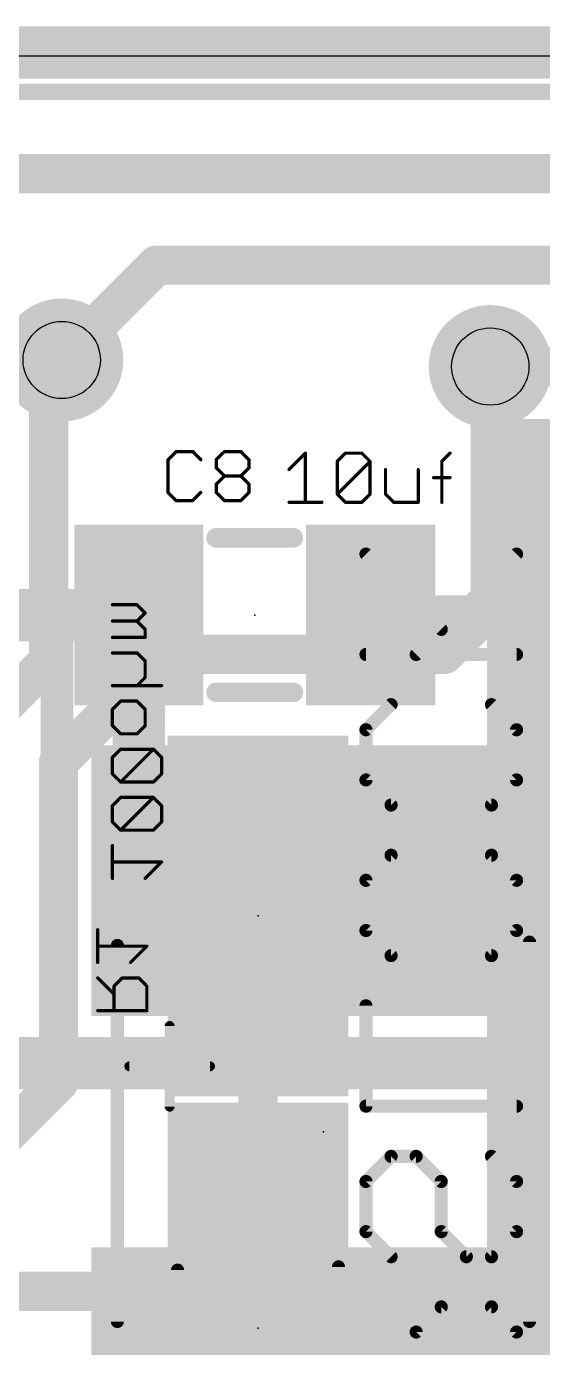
# Model space of a CAD drawing. Extents: x -6 to 101, y -9 to 20.
# Drawn here: x 26.17 to 30.17, y 9.53 to 19.79 of the extents above; entities that cross this region are included whole.
import ezdxf

# ---------------------------------------------------------------- set-up
doc = ezdxf.new("R2010")
doc.units = 0
for name, color, linetype in [('1', 22, 'CONTINUOUS'), ('16', 175, 'CONTINUOUS'), ('18', 82, 'CONTINUOUS'), ('20', 7, 'CONTINUOUS'), ('21', 253, 'CONTINUOUS'), ('22', 253, 'CONTINUOUS'), ('23', 7, 'CONTINUOUS'), ('24', 7, 'CONTINUOUS'), ('25', 253, 'CONTINUOUS'), ('26', 253, 'CONTINUOUS'), ('29', 253, 'CONTINUOUS'), ('30', 253, 'CONTINUOUS'), ('31', 253, 'CONTINUOUS'), ('32', 253, 'CONTINUOUS'), ('39', 22, 'CONTINUOUS'), ('40', 175, 'CONTINUOUS'), ('44', 253, 'CONTINUOUS'), ('51', 253, 'CONTINUOUS'), ('52', 253, 'CONTINUOUS')]:
    doc.layers.add(name, color=color, linetype=linetype)

# ---------------------------------------------------------------- blocks, each defined once
blk = doc.blocks.new('RECT')
blk.add_solid([(-0.5, -0.5), (0.5, -0.5), (-0.5, 0.5), (0.5, 0.5)])
blk = doc.blocks.new('ROUNDV')
at = {"const_width": 0.5}
blk.add_lwpolyline([(0, -0.25, 1), (0, 0.25, 1), (0, -0.25)], format="xyb", dxfattribs=at)

msp = doc.modelspace()

# ---------------------------------------------------------------- linework, layer by layer
at = {"layer": '1'}
for points, const_width in [([(0.0254, 19.5834), (44.0436, 19.5834)], 0.4064), ([(24.511, 18.6436), (32.4564, 18.6436)], 0.3048), ([(27.178, 17.9324), (26.4414, 17.1958)], 0.3048), ([(31.2166, 17.9324), (27.178, 17.9324)], 0.3048), ([(29.7688, 17.145), (31.1658, 17.145)], 0.3048), ([(30.1498, 15.2146), (30.5308, 15.5956)], 0.3048), ([(23.8252, 15.2146), (27.04, 15.2146)], 0.4064), ([(27.04, 15.2146), (27.04, 13.8794)], 0.4064), ([(28.84, 15.2146), (30.1498, 15.2146)], 0.3048), ([(27.04, 13.8794), (27.7876, 13.1318)], 0.4064), ([(28.4538, 13.1318), (28.4734, 13.1514)], 0.4064), ([(28.4734, 13.1514), (30.9628, 13.1514)], 0.4064), ([(27.7876, 13.1318), (28.4538, 13.1318)], 0.4064), ([(25.8064, 11.7348), (31.5722, 11.7348)], 0.4064), ([(25.2984, 9.9618), (27.763, 9.9618)], 0.3048), ([(27.763, 9.9618), (28.4734, 9.2514)], 0.3048)]:
    msp.add_lwpolyline(points, dxfattribs=dict(at, const_width=const_width))
for points, const_width in [([(27.178, 18.0086, 1), (27.178, 17.8562)], 0.1524), ([(27.2319, 17.8785, 1), (27.1241, 17.9863)], 0.1524), ([(26.3875, 17.2497, 1), (26.4953, 17.1419)], 0.1524), ([(29.7688, 17.2212, 1), (29.7688, 17.0688)], 0.1524), ([(27.1416, 15.2146, 1), (26.9384, 15.2146)], 0.2032), ([(27.04, 15.113, 1), (27.04, 15.3162)], 0.2032), ([(28.84, 15.2908, 1), (28.84, 15.1384)], 0.1524), ([(30.0959, 15.2685, 1), (30.2037, 15.1607)], 0.1524), ([(30.1498, 15.1384, 1), (30.1498, 15.2908)], 0.1524), ([(27.1118, 13.9512, 1), (26.9682, 13.8076)], 0.2032), ([(26.9384, 13.8794, 1), (27.1416, 13.8794)], 0.2032), ([(28.4734, 13.253, 1), (28.4734, 13.0498)], 0.2032), ([(28.5452, 13.0796, 1), (28.4016, 13.2232)], 0.2032), ([(27.7876, 13.2334, 1), (27.7876, 13.0302)], 0.2032), ([(27.7158, 13.06, 1), (27.8594, 13.2036)], 0.2032), ([(28.382, 13.2036, 1), (28.5256, 13.06)], 0.2032), ([(28.4538, 13.0302, 1), (28.4538, 13.2334)], 0.2032), ([(27.8169, 10.0157, 1), (27.7091, 9.9079)], 0.1524), ([(27.763, 9.8856, 1), (27.763, 10.038)], 0.1524)]:
    msp.add_lwpolyline(points, format="xyb", dxfattribs=dict(at, const_width=const_width))
at = {"layer": '16'}
for points, const_width in [([(0.0254, 19.5834), (44.0436, 19.5834)], 0.4064), ([(26.3398, 17.0942), (26.4414, 17.1958)], 0.3048), ([(26.3398, 14.859), (26.3398, 17.0942)], 0.3048), ([(29.7688, 15.2654), (29.7688, 17.145)], 0.3048), ([(29.4132, 14.9098), (29.7688, 15.2654)], 0.3048), ([(25.9944, 14.5136), (26.3398, 14.859)], 0.3048), ([(26.416, 14.0716), (27.2542, 14.9098)], 0.3048), ([(27.2542, 14.9098), (29.4132, 14.9098)], 0.3048), ([(26.416, 11.5824), (26.416, 14.0716)], 0.3048), ([(27.9654, 13.7778), (32.1674, 13.7778)], 0.3048), ([(27.9654, 11.9778), (27.9654, 10.7274)], 0.3048), ([(25.9334, 11.0998), (26.416, 11.5824)], 0.3048)]:
    msp.add_lwpolyline(points, dxfattribs=dict(at, const_width=const_width))
at = {"layer": '16', "const_width": 0.1524}
for points in [[(26.4953, 17.1419, 1), (26.3875, 17.2497)], [(26.416, 17.0942, 1), (26.2636, 17.0942)], [(29.845, 17.145, 1), (29.6926, 17.145)], [(26.2859, 17.1481, 1), (26.3937, 17.0403)], [(29.8227, 15.2115, 1), (29.7149, 15.3193)], [(29.6926, 15.2654, 1), (29.845, 15.2654)], [(26.3937, 14.8051, 1), (26.2859, 14.9129)], [(27.2542, 14.986, 1), (27.2542, 14.8336)], [(27.3081, 14.8559, 1), (27.2003, 14.9637)], [(29.3593, 14.9637, 1), (29.4671, 14.8559)], [(29.4132, 14.8336, 1), (29.4132, 14.986)], [(26.2636, 14.859, 1), (26.416, 14.859)], [(26.4922, 14.0716, 1), (26.3398, 14.0716)], [(26.3621, 14.1255, 1), (26.4699, 14.0177)], [(27.9654, 13.854, 1), (27.9654, 13.7016)], [(28.0416, 11.9778, 1), (27.8892, 11.9778)], [(26.4699, 11.5285, 1), (26.3621, 11.6363)], [(26.3398, 11.5824, 1), (26.4922, 11.5824)], [(27.8892, 10.7274, 1), (28.0416, 10.7274)]]:
    msp.add_lwpolyline(points, format="xyb", dxfattribs=at)
at = {"layer": '20'}
msp.add_line((1.016, 19.558), (43.4086, 19.558), dxfattribs=at)
at = {"layer": '21'}
for points, const_width in [([(43.7134, 19.2786), (0.5334, 19.2786)], 0.127), ([(27.64, 15.8146), (28.24, 15.8146)], 0.1524), ([(27.64, 14.6146), (28.24, 14.6146)], 0.1524)]:
    msp.add_lwpolyline(points, dxfattribs=dict(at, const_width=const_width))
at = {"layer": '21', "const_width": 0.0762}
for points in [[(27.64, 15.8527, 1), (27.64, 15.7765)], [(28.24, 15.7765, 1), (28.24, 15.8527)], [(27.64, 14.6527, 1), (27.64, 14.5765)], [(28.24, 14.5765, 1), (28.24, 14.6527)]]:
    msp.add_lwpolyline(points, format="xyb", dxfattribs=at)
at = {"layer": '22'}
for points, const_width in [([(27.3654, 13.1778), (27.3654, 12.5778)], 0.1524), ([(28.5654, 13.1778), (28.5654, 12.5778)], 0.1524), ([(27.2793, 12.0233), (27.2793, 11.3963)], 0.0762), ([(27.5928, 11.7098), (26.9657, 11.7098)], 0.0762)]:
    msp.add_lwpolyline(points, dxfattribs=dict(at, const_width=const_width))
for points, const_width in [([(27.4035, 13.1778, 1), (27.3273, 13.1778)], 0.0762), ([(28.6035, 13.1778, 1), (28.5273, 13.1778)], 0.0762), ([(27.3273, 12.5778, 1), (27.4035, 12.5778)], 0.0762), ([(28.5273, 12.5778, 1), (28.6035, 12.5778)], 0.0762), ([(27.2983, 12.0233, 1), (27.2602, 12.0233)], 0.0381), ([(26.9657, 11.7289, 1), (26.9657, 11.6908)], 0.0381), ([(27.5928, 11.6908, 1), (27.5928, 11.7289)], 0.0381), ([(27.2602, 11.3963, 1), (27.2983, 11.3963)], 0.0381)]:
    msp.add_lwpolyline(points, format="xyb", dxfattribs=dict(at, const_width=const_width))
at = {"layer": '23'}
for p in [(27.94, 15.2146), (28.4734, 11.2014)]:
    msp.add_point(p, dxfattribs=at)
at = {"layer": '24'}
for p in [(27.9654, 12.8778), (27.9654, 9.6774)]:
    msp.add_point(p, dxfattribs=at)
at = {"layer": '25', "const_width": 0.0127}
for points in [[(27.2733, 16.4214, 1), (27.2605, 16.4214)], [(27.2624, 16.4259, 1), (27.2714, 16.4169)], [(27.3305, 16.4913, 1), (27.3305, 16.4786)], [(27.3349, 16.4804, 1), (27.326, 16.4894)], [(27.4621, 16.4894, 1), (27.4531, 16.4804)], [(27.4576, 16.4786, 1), (27.4576, 16.4913)], [(27.5166, 16.4169, 1), (27.5256, 16.4259)], [(27.6475, 16.4214, 1), (27.6348, 16.4214)], [(27.6366, 16.4259, 1), (27.6456, 16.4169)], [(27.7047, 16.4913, 1), (27.7047, 16.4786)], [(27.7091, 16.4804, 1), (27.7002, 16.4894)], [(27.8363, 16.4894, 1), (27.8273, 16.4804)], [(27.8318, 16.4786, 1), (27.8318, 16.4913)], [(27.9017, 16.4214, 1), (27.889, 16.4214)], [(27.8908, 16.4169, 1), (27.8998, 16.4259)], [(28.3402, 16.4722, 1), (28.3275, 16.4722)], [(28.3383, 16.4677, 1), (28.3293, 16.4767)], [(28.5764, 16.4132, 1), (28.5854, 16.4042)], [(28.5873, 16.4087, 1), (28.5746, 16.4087)], [(28.6445, 16.4786, 1), (28.6445, 16.4659)], [(28.6489, 16.4677, 1), (28.64, 16.4767)], [(28.7761, 16.4767, 1), (28.7671, 16.4677)], [(28.7716, 16.4659, 1), (28.7716, 16.4786)], [(28.8415, 16.4087, 1), (28.8288, 16.4087)], [(28.8396, 16.4042, 1), (28.8306, 16.4132)], [(28.8306, 16.4042, 1), (28.8396, 16.4132)], [(29.3992, 16.4087, 1), (29.3865, 16.4087)], [(29.3884, 16.4132, 1), (29.3974, 16.4042)], [(29.4609, 16.4677, 1), (29.4519, 16.4767)], [(27.6456, 16.3623, 1), (27.6366, 16.3533)], [(27.6348, 16.3578, 1), (27.6475, 16.3578)], [(27.889, 16.3578, 1), (27.9017, 16.3578)], [(27.8998, 16.3533, 1), (27.8908, 16.3623)], [(28.2022, 16.3496, 1), (28.2112, 16.3406)], [(28.9615, 16.3451, 1), (28.9488, 16.3451)], [(29.2157, 16.3451, 1), (29.203, 16.3451)], [(27.6475, 16.2307, 1), (27.6348, 16.2307)], [(27.6366, 16.2352, 1), (27.6456, 16.2262)], [(27.7047, 16.3006, 1), (27.7047, 16.2879)], [(27.7091, 16.2898, 1), (27.7002, 16.2988)], [(27.7002, 16.2898, 1), (27.7091, 16.2988)], [(27.8363, 16.2988, 1), (27.8273, 16.2898)], [(27.8273, 16.2988, 1), (27.8363, 16.2898)], [(27.8318, 16.2879, 1), (27.8318, 16.3006)], [(27.9017, 16.2307, 1), (27.889, 16.2307)], [(27.8908, 16.2262, 1), (27.8998, 16.2352)], [(29.3293, 16.2879, 1), (29.3293, 16.2752)], [(29.4564, 16.2752, 1), (29.4564, 16.2879)], [(27.2605, 16.1672, 1), (27.2733, 16.1672)], [(27.2714, 16.1716, 1), (27.2624, 16.1627)], [(27.3305, 16.11, 1), (27.3305, 16.0972)], [(27.326, 16.0991, 1), (27.3349, 16.1081)], [(27.4531, 16.1081, 1), (27.4621, 16.0991)], [(27.4576, 16.0972, 1), (27.4576, 16.11)], [(27.5256, 16.1627, 1), (27.5166, 16.1716)], [(27.6456, 16.1716, 1), (27.6366, 16.1627)], [(27.6348, 16.1672, 1), (27.6475, 16.1672)], [(27.7047, 16.11, 1), (27.7047, 16.0972)], [(27.7002, 16.0991, 1), (27.7091, 16.1081)], [(27.8273, 16.1081, 1), (27.8363, 16.0991)], [(27.8318, 16.0972, 1), (27.8318, 16.11)], [(27.889, 16.1672, 1), (27.9017, 16.1672)], [(27.8998, 16.1627, 1), (27.8908, 16.1716)], [(28.5854, 16.1589, 1), (28.5764, 16.15)], [(28.5764, 16.1589, 1), (28.5854, 16.15)], [(28.5746, 16.1545, 1), (28.5873, 16.1545)], [(28.8288, 16.1545, 1), (28.8415, 16.1545)], [(28.8396, 16.15, 1), (28.8306, 16.1589)], [(28.9596, 16.1589, 1), (28.9506, 16.15)], [(28.9488, 16.1545, 1), (28.9615, 16.1545)], [(28.2067, 16.0973, 1), (28.2067, 16.0846)], [(28.3275, 16.0909, 1), (28.3402, 16.0909)], [(28.4609, 16.0846, 1), (28.4609, 16.0973)], [(28.6445, 16.0973, 1), (28.6445, 16.0846)], [(28.64, 16.0864, 1), (28.6489, 16.0954)], [(28.7671, 16.0954, 1), (28.7761, 16.0864)], [(28.7716, 16.0846, 1), (28.7716, 16.0973)], [(29.0187, 16.0973, 1), (29.0187, 16.0846)], [(29.0142, 16.0864, 1), (29.0232, 16.0954)], [(29.203, 16.0909, 1), (29.2157, 16.0909)], [(29.2093, 16.0846, 1), (29.2093, 16.0973)], [(29.3865, 16.0909, 1), (29.3992, 16.0909)]]:
    msp.add_lwpolyline(points, format="xyb", dxfattribs=at)
at = {"layer": '25', "const_width": 0.0254}
for points in [[(27.3305, 16.4849), (27.2669, 16.4214)], [(27.2669, 16.4214), (27.2669, 16.1672)], [(27.4576, 16.4849), (27.3305, 16.4849)], [(27.5211, 16.4214), (27.4576, 16.4849)], [(27.6411, 16.4214), (27.7047, 16.4849)], [(27.6411, 16.3578), (27.6411, 16.4214)], [(27.7047, 16.4849), (27.8318, 16.4849)], [(27.8318, 16.4849), (27.8953, 16.4214)], [(27.8953, 16.4214), (27.8953, 16.3578)], [(28.2067, 16.3451), (28.3338, 16.4722)], [(28.3338, 16.4722), (28.3338, 16.0909)], [(28.5809, 16.4087), (28.6445, 16.4722)], [(28.5809, 16.1545), (28.5809, 16.4087)], [(28.5809, 16.1545), (28.8351, 16.4087)], [(28.6445, 16.4722), (28.7716, 16.4722)], [(28.7716, 16.4722), (28.8351, 16.4087)], [(28.8351, 16.4087), (28.8351, 16.1545)], [(29.3929, 16.4087), (29.4564, 16.4722)], [(29.3929, 16.0909), (29.3929, 16.4087)], [(27.7047, 16.2943), (27.6411, 16.3578)], [(27.8953, 16.3578), (27.8318, 16.2943)], [(28.9551, 16.3451), (28.9551, 16.1545)], [(29.2093, 16.0909), (29.2093, 16.3451)], [(27.6411, 16.2307), (27.7047, 16.2943)], [(27.6411, 16.1672), (27.6411, 16.2307)], [(27.7047, 16.2943), (27.8318, 16.2943)], [(27.8318, 16.2943), (27.8953, 16.2307)], [(27.8953, 16.2307), (27.8953, 16.1672)], [(29.3293, 16.2816), (29.4564, 16.2816)], [(27.2669, 16.1672), (27.3305, 16.1036)], [(27.3305, 16.1036), (27.4576, 16.1036)], [(27.4576, 16.1036), (27.5211, 16.1672)], [(27.7047, 16.1036), (27.6411, 16.1672)], [(27.8318, 16.1036), (27.7047, 16.1036)], [(27.8953, 16.1672), (27.8318, 16.1036)], [(28.6445, 16.0909), (28.5809, 16.1545)], [(28.8351, 16.1545), (28.7716, 16.0909)], [(28.9551, 16.1545), (29.0187, 16.0909)], [(28.2067, 16.0909), (28.4609, 16.0909)], [(28.7716, 16.0909), (28.6445, 16.0909)], [(29.0187, 16.0909), (29.2093, 16.0909)]]:
    msp.add_lwpolyline(points, dxfattribs=at)
at = {"layer": '26'}
for points, const_width in [([(29.3883, 15.1037), (28.8036, 15.6884)], 0.1016), ([(29.1934, 14.9088), (29.973, 15.6884)], 0.1016), ([(27.0258, 15.2951), (26.8351, 15.2951)], 0.0254), ([(27.0893, 15.2316), (27.0258, 15.2951)], 0.0254), ([(27.0258, 15.168), (27.0893, 15.2316)], 0.0254), ([(27.0258, 15.168), (26.8351, 15.168)], 0.0254), ([(27.0893, 15.1045), (27.0258, 15.168)], 0.0254), ([(27.0893, 15.0409), (27.0893, 15.1045)], 0.0254), ([(26.8351, 15.0409), (27.0893, 15.0409)], 0.0254), ([(27.0258, 14.9209), (26.8351, 14.9209)], 0.0254), ([(27.0893, 14.8574), (27.0258, 14.9209)], 0.0254), ([(29.973, 14.9088), (28.8036, 14.9088)], 0.1016), ([(27.0893, 14.7303), (27.0893, 14.8574)], 0.0254), ([(27.2164, 14.6667), (26.8351, 14.6667)], 0.0254), ([(27.0258, 14.6667), (27.0893, 14.7303)], 0.0254), ([(26.8351, 14.4832), (26.8987, 14.5467)], 0.0254), ([(26.8351, 14.3561), (26.8351, 14.4832)], 0.0254), ([(26.8987, 14.5467), (27.0258, 14.5467)], 0.0254), ([(27.0258, 14.5467), (27.0893, 14.4832)], 0.0254), ([(27.0893, 14.4832), (27.0893, 14.3561)], 0.0254), ([(28.8036, 14.3241), (28.9985, 14.519)], 0.1016), ([(29.7781, 14.519), (29.973, 14.3241)], 0.1016), ([(26.8987, 14.2925), (26.8351, 14.3561)], 0.0254), ([(27.0893, 14.3561), (27.0258, 14.2925)], 0.0254), ([(28.8036, 13.9343), (28.8036, 14.3241)], 0.1016), ([(29.973, 14.3241), (29.973, 13.9343)], 0.1016), ([(27.0258, 14.2925), (26.8987, 14.2925)], 0.0254), ([(26.8987, 14.1725), (26.8351, 14.109)], 0.0254), ([(27.1529, 14.1725), (26.8987, 14.1725)], 0.0254), ([(26.8987, 13.9183), (27.1529, 14.1725)], 0.0254), ([(27.2164, 14.109), (27.1529, 14.1725)], 0.0254), ([(26.8351, 14.109), (26.8351, 13.9819)], 0.0254), ([(27.2164, 13.9819), (27.2164, 14.109)], 0.0254), ([(26.8351, 13.9819), (26.8987, 13.9183)], 0.0254), ([(27.1529, 13.9183), (27.2164, 13.9819)], 0.0254), ([(28.9985, 13.7394), (28.8036, 13.9343)], 0.1016), ([(29.973, 13.9343), (29.7781, 13.7394)], 0.1016), ([(26.8987, 13.9183), (27.1529, 13.9183)], 0.0254), ([(26.8987, 13.7983), (26.8351, 13.7348)], 0.0254), ([(27.1529, 13.7983), (26.8987, 13.7983)], 0.0254), ([(26.8987, 13.5441), (27.1529, 13.7983)], 0.0254), ([(27.2164, 13.7348), (27.1529, 13.7983)], 0.0254), ([(29.7781, 13.7394), (28.9985, 13.7394)], 0.1016), ([(26.8351, 13.7348), (26.8351, 13.6077)], 0.0254), ([(27.2164, 13.6077), (27.2164, 13.7348)], 0.0254), ([(26.8351, 13.6077), (26.8987, 13.5441)], 0.0254), ([(26.8987, 13.5441), (27.1529, 13.5441)], 0.0254), ([(27.1529, 13.5441), (27.2164, 13.6077)], 0.0254), ([(26.8351, 13.1699), (26.8351, 13.4241)], 0.0254), ([(28.8036, 13.1547), (28.9985, 13.3496)], 0.1016), ([(28.9985, 13.3496), (29.7781, 13.3496)], 0.1016), ([(29.7781, 13.3496), (29.973, 13.1547)], 0.1016), ([(27.2164, 13.297), (26.8351, 13.297)], 0.0254), ([(27.0893, 13.1699), (27.2164, 13.297)], 0.0254), ([(28.8036, 12.7649), (28.8036, 13.1547)], 0.1016), ([(29.973, 13.1547), (29.973, 12.7649)], 0.1016), ([(26.7208, 12.5163), (26.7208, 12.7705)], 0.0254), ([(28.9985, 12.57), (28.8036, 12.7649)], 0.1016), ([(29.973, 12.7649), (29.7781, 12.57)], 0.1016), ([(27.1021, 12.6434), (26.7208, 12.6434)], 0.0254), ([(26.975, 12.5163), (27.1021, 12.6434)], 0.0254), ([(29.7781, 12.57), (28.9985, 12.57)], 0.1016), ([(26.8479, 12.2692), (26.7208, 12.3963)], 0.0254), ([(26.9115, 12.3963), (26.8479, 12.3327)], 0.0254), ([(26.8479, 12.3327), (26.8479, 12.1421)], 0.0254), ([(27.0386, 12.3963), (26.9115, 12.3963)], 0.0254), ([(27.1021, 12.3327), (27.0386, 12.3963)], 0.0254), ([(27.1021, 12.1421), (27.1021, 12.3327)], 0.0254), ([(28.8036, 11.4006), (28.8036, 12.1802)], 0.1016), ([(26.7208, 12.1421), (27.1021, 12.1421)], 0.0254), ([(29.973, 11.4006), (28.8036, 11.4006)], 0.1016), ([(28.9985, 11.0108), (28.8036, 10.8159)], 0.1016), ([(29.1934, 11.0108), (28.9985, 11.0108)], 0.1016), ([(29.3883, 10.8159), (29.1934, 11.0108)], 0.1016), ([(29.7781, 11.0108), (29.973, 10.8159)], 0.1016), ([(28.8036, 10.8159), (28.8036, 10.4261)], 0.1016), ([(29.3883, 10.4261), (29.3883, 10.8159)], 0.1016), ([(29.973, 10.8159), (29.973, 10.4261)], 0.1016), ([(28.8036, 10.4261), (28.9985, 10.2312)], 0.1016), ([(29.5832, 10.2312), (29.3883, 10.4261)], 0.1016), ([(29.973, 10.4261), (29.7781, 10.2312)], 0.1016), ([(29.7781, 10.2312), (29.5832, 10.2312)], 0.1016), ([(29.3883, 9.8414), (29.1934, 9.6465)], 0.1016), ([(29.7781, 9.8414), (29.3883, 9.8414)], 0.1016), ([(29.973, 9.6465), (29.7781, 9.8414)], 0.1016), ([(29.1934, 9.6465), (29.1934, 9.0618)], 0.1016), ([(29.973, 9.0618), (29.973, 9.6465)], 0.1016)]:
    msp.add_lwpolyline(points, dxfattribs=dict(at, const_width=const_width))
for points, const_width in [([(28.8216, 15.7063, 1), (28.7856, 15.6704)], 0.0508), ([(29.991, 15.6704, 1), (29.955, 15.7063)], 0.0508), ([(26.8351, 15.3015, 1), (26.8351, 15.2888)], 0.0127), ([(27.0303, 15.2996, 1), (27.0213, 15.2907)], 0.0127), ([(27.0258, 15.2888, 1), (27.0258, 15.3015)], 0.0127), ([(27.0938, 15.2271, 1), (27.0848, 15.2361)], 0.0127), ([(27.0848, 15.2271, 1), (27.0938, 15.2361)], 0.0127), ([(26.8351, 15.1744, 1), (26.8351, 15.1617)], 0.0127), ([(27.0303, 15.1725, 1), (27.0213, 15.1635)], 0.0127), ([(27.0213, 15.1725, 1), (27.0303, 15.1635)], 0.0127), ([(27.0258, 15.1617, 1), (27.0258, 15.1744)], 0.0127), ([(27.0957, 15.1045, 1), (27.083, 15.1045)], 0.0127), ([(27.0848, 15.1, 1), (27.0938, 15.109)], 0.0127), ([(29.3703, 15.0857, 1), (29.4063, 15.1216)], 0.0508), ([(26.8351, 15.0473, 1), (26.8351, 15.0346)], 0.0127), ([(27.083, 15.0409, 1), (27.0957, 15.0409)], 0.0127), ([(27.0893, 15.0346, 1), (27.0893, 15.0473)], 0.0127), ([(26.8351, 14.9273, 1), (26.8351, 14.9146)], 0.0127), ([(27.0303, 14.9254, 1), (27.0213, 14.9165)], 0.0127), ([(27.0258, 14.9146, 1), (27.0258, 14.9273)], 0.0127), ([(28.8036, 14.9342, 1), (28.8036, 14.8834)], 0.0508), ([(29.1754, 14.9267, 1), (29.2114, 14.8908)], 0.0508), ([(29.973, 14.8834, 1), (29.973, 14.9342)], 0.0508), ([(27.0957, 14.8574, 1), (27.083, 14.8574)], 0.0127), ([(27.0848, 14.8529, 1), (27.0938, 14.8619)], 0.0127), ([(26.8351, 14.6731, 1), (26.8351, 14.6604)], 0.0127), ([(27.0213, 14.6712, 1), (27.0303, 14.6622)], 0.0127), ([(27.083, 14.7303, 1), (27.0957, 14.7303)], 0.0127), ([(27.0938, 14.7258, 1), (27.0848, 14.7348)], 0.0127), ([(27.2164, 14.6604, 1), (27.2164, 14.6731)], 0.0127), ([(26.8415, 14.4832, 1), (26.8287, 14.4832)], 0.0127), ([(26.8306, 14.4877, 1), (26.8396, 14.4787)], 0.0127), ([(26.8987, 14.5531, 1), (26.8987, 14.5404)], 0.0127), ([(26.9031, 14.5422, 1), (26.8942, 14.5512)], 0.0127), ([(27.0303, 14.5512, 1), (27.0213, 14.5422)], 0.0127), ([(27.0258, 14.5404, 1), (27.0258, 14.5531)], 0.0127), ([(27.0957, 14.4832, 1), (27.083, 14.4832)], 0.0127), ([(27.0848, 14.4787, 1), (27.0938, 14.4877)], 0.0127), ([(29.0165, 14.501, 1), (28.9805, 14.5369)], 0.0508), ([(29.7961, 14.5369, 1), (29.7601, 14.501)], 0.0508), ([(26.8396, 14.3606, 1), (26.8306, 14.3516)], 0.0127), ([(27.0938, 14.3516, 1), (27.0848, 14.3606)], 0.0127), ([(28.829, 14.3241, 1), (28.7782, 14.3241)], 0.0508), ([(28.7856, 14.342, 1), (28.8216, 14.3061)], 0.0508), ([(29.9984, 14.3241, 1), (29.9476, 14.3241)], 0.0508), ([(29.955, 14.3061, 1), (29.991, 14.342)], 0.0508), ([(26.8287, 14.3561, 1), (26.8415, 14.3561)], 0.0127), ([(26.8987, 14.2989, 1), (26.8987, 14.2862)], 0.0127), ([(26.8942, 14.288, 1), (26.9031, 14.297)], 0.0127), ([(27.0213, 14.297, 1), (27.0303, 14.288)], 0.0127), ([(27.0258, 14.2862, 1), (27.0258, 14.2989)], 0.0127), ([(27.083, 14.3561, 1), (27.0957, 14.3561)], 0.0127), ([(26.8987, 14.1789, 1), (26.8987, 14.1662)], 0.0127), ([(26.9031, 14.168, 1), (26.8942, 14.177)], 0.0127), ([(27.1574, 14.177, 1), (27.1484, 14.168)], 0.0127), ([(27.1574, 14.168, 1), (27.1484, 14.177)], 0.0127), ([(27.1529, 14.1662, 1), (27.1529, 14.1789)], 0.0127), ([(26.8415, 14.109, 1), (26.8287, 14.109)], 0.0127), ([(26.8306, 14.1135, 1), (26.8396, 14.1045)], 0.0127), ([(27.2228, 14.109, 1), (27.2101, 14.109)], 0.0127), ([(27.2119, 14.1045, 1), (27.2209, 14.1135)], 0.0127), ([(26.8396, 13.9864, 1), (26.8306, 13.9774)], 0.0127), ([(26.8287, 13.9819, 1), (26.8415, 13.9819)], 0.0127), ([(27.2101, 13.9819, 1), (27.2228, 13.9819)], 0.0127), ([(27.2209, 13.9774, 1), (27.2119, 13.9864)], 0.0127), ([(28.8216, 13.9522, 1), (28.7856, 13.9163)], 0.0508), ([(28.7782, 13.9343, 1), (28.829, 13.9343)], 0.0508), ([(29.9476, 13.9343, 1), (29.9984, 13.9343)], 0.0508), ([(29.991, 13.9163, 1), (29.955, 13.9522)], 0.0508), ([(26.8987, 13.9247, 1), (26.8987, 13.912)], 0.0127), ([(26.8942, 13.9228, 1), (26.9031, 13.9138)], 0.0127), ([(26.8942, 13.9138, 1), (26.9031, 13.9228)], 0.0127), ([(27.1484, 13.9228, 1), (27.1574, 13.9138)], 0.0127), ([(27.1529, 13.912, 1), (27.1529, 13.9247)], 0.0127), ([(26.8987, 13.8047, 1), (26.8987, 13.792)], 0.0127), ([(26.9031, 13.7938, 1), (26.8942, 13.8028)], 0.0127), ([(27.1574, 13.8028, 1), (27.1484, 13.7938)], 0.0127), ([(27.1574, 13.7938, 1), (27.1484, 13.8028)], 0.0127), ([(27.1529, 13.792, 1), (27.1529, 13.8047)], 0.0127), ([(28.9985, 13.7648, 1), (28.9985, 13.714)], 0.0508), ([(28.9805, 13.7214, 1), (29.0165, 13.7574)], 0.0508), ([(29.7601, 13.7574, 1), (29.7961, 13.7214)], 0.0508), ([(29.7781, 13.714, 1), (29.7781, 13.7648)], 0.0508), ([(26.8415, 13.7348, 1), (26.8287, 13.7348)], 0.0127), ([(26.8306, 13.7393, 1), (26.8396, 13.7303)], 0.0127), ([(27.2228, 13.7348, 1), (27.2101, 13.7348)], 0.0127), ([(27.2119, 13.7303, 1), (27.2209, 13.7393)], 0.0127), ([(26.8396, 13.6121, 1), (26.8306, 13.6032)], 0.0127), ([(26.8287, 13.6077, 1), (26.8415, 13.6077)], 0.0127), ([(26.8987, 13.5505, 1), (26.8987, 13.5378)], 0.0127), ([(26.8942, 13.5486, 1), (26.9031, 13.5396)], 0.0127), ([(26.8942, 13.5396, 1), (26.9031, 13.5486)], 0.0127), ([(27.1484, 13.5486, 1), (27.1574, 13.5396)], 0.0127), ([(27.1529, 13.5378, 1), (27.1529, 13.5505)], 0.0127), ([(27.2101, 13.6077, 1), (27.2228, 13.6077)], 0.0127), ([(27.2209, 13.6032, 1), (27.2119, 13.6121)], 0.0127), ([(26.8415, 13.4241, 1), (26.8287, 13.4241)], 0.0127), ([(28.9985, 13.375, 1), (28.9985, 13.3242)], 0.0508), ([(29.0165, 13.3316, 1), (28.9805, 13.3676)], 0.0508), ([(29.7961, 13.3676, 1), (29.7601, 13.3316)], 0.0508), ([(29.7781, 13.3242, 1), (29.7781, 13.375)], 0.0508), ([(26.8351, 13.3034, 1), (26.8351, 13.2907)], 0.0127), ([(27.2209, 13.2925, 1), (27.2119, 13.3015)], 0.0127), ([(27.2164, 13.2907, 1), (27.2164, 13.3034)], 0.0127), ([(26.8287, 13.1699, 1), (26.8415, 13.1699)], 0.0127), ([(27.0848, 13.1744, 1), (27.0938, 13.1654)], 0.0127), ([(28.7856, 13.1727, 1), (28.8216, 13.1367)], 0.0508), ([(28.829, 13.1547, 1), (28.7782, 13.1547)], 0.0508), ([(29.9984, 13.1547, 1), (29.9476, 13.1547)], 0.0508), ([(29.955, 13.1367, 1), (29.991, 13.1727)], 0.0508), ([(26.7272, 12.7705, 1), (26.7144, 12.7705)], 0.0127), ([(28.8216, 12.7829, 1), (28.7856, 12.7469)], 0.0508), ([(28.7782, 12.7649, 1), (28.829, 12.7649)], 0.0508), ([(29.9476, 12.7649, 1), (29.9984, 12.7649)], 0.0508), ([(29.991, 12.7469, 1), (29.955, 12.7829)], 0.0508), ([(26.7208, 12.6497, 1), (26.7208, 12.637)], 0.0127), ([(27.1066, 12.6389, 1), (27.0976, 12.6479)], 0.0127), ([(27.1021, 12.637, 1), (27.1021, 12.6497)], 0.0127), ([(26.7144, 12.5163, 1), (26.7272, 12.5163)], 0.0127), ([(26.9705, 12.5208, 1), (26.9795, 12.5118)], 0.0127), ([(28.9985, 12.5954, 1), (28.9985, 12.5446)], 0.0508), ([(28.9805, 12.552, 1), (29.0165, 12.588)], 0.0508), ([(29.7601, 12.588, 1), (29.7961, 12.552)], 0.0508), ([(29.7781, 12.5446, 1), (29.7781, 12.5954)], 0.0508), ([(26.7253, 12.4008, 1), (26.7163, 12.3918)], 0.0127), ([(26.8543, 12.3327, 1), (26.8416, 12.3327)], 0.0127), ([(26.8434, 12.3372, 1), (26.8524, 12.3283)], 0.0127), ([(26.9115, 12.4026, 1), (26.9115, 12.39)], 0.0127), ([(26.916, 12.3918, 1), (26.907, 12.4008)], 0.0127), ([(27.0431, 12.4008, 1), (27.0341, 12.3918)], 0.0127), ([(27.0386, 12.39, 1), (27.0386, 12.4026)], 0.0127), ([(27.1085, 12.3327, 1), (27.0958, 12.3327)], 0.0127), ([(27.0976, 12.3283, 1), (27.1066, 12.3372)], 0.0127), ([(26.8434, 12.2647, 1), (26.8524, 12.2737)], 0.0127), ([(28.829, 12.1802, 1), (28.7782, 12.1802)], 0.0508), ([(26.7208, 12.1484, 1), (26.7208, 12.1357)], 0.0127), ([(26.8416, 12.1421, 1), (26.8543, 12.1421)], 0.0127), ([(27.0958, 12.1421, 1), (27.1085, 12.1421)], 0.0127), ([(27.1021, 12.1357, 1), (27.1021, 12.1484)], 0.0127), ([(28.8036, 11.426, 1), (28.8036, 11.3752)], 0.0508), ([(28.7782, 11.4006, 1), (28.829, 11.4006)], 0.0508), ([(29.973, 11.3752, 1), (29.973, 11.426)], 0.0508), ([(28.9985, 11.0362, 1), (28.9985, 10.9854)], 0.0508), ([(29.0165, 10.9928, 1), (28.9805, 11.0288)], 0.0508), ([(29.2114, 11.0288, 1), (29.1754, 10.9928)], 0.0508), ([(29.1934, 10.9854, 1), (29.1934, 11.0362)], 0.0508), ([(29.7961, 11.0288, 1), (29.7601, 10.9928)], 0.0508), ([(28.7856, 10.8339, 1), (28.8216, 10.7979)], 0.0508), ([(28.829, 10.8159, 1), (28.7782, 10.8159)], 0.0508), ([(29.4137, 10.8159, 1), (29.3629, 10.8159)], 0.0508), ([(29.3703, 10.7979, 1), (29.4063, 10.8339)], 0.0508), ([(29.9984, 10.8159, 1), (29.9476, 10.8159)], 0.0508), ([(29.955, 10.7979, 1), (29.991, 10.8339)], 0.0508), ([(28.8216, 10.4441, 1), (28.7856, 10.4081)], 0.0508), ([(29.4063, 10.4441, 1), (29.3703, 10.4081)], 0.0508), ([(29.991, 10.4081, 1), (29.955, 10.4441)], 0.0508), ([(28.7782, 10.4261, 1), (28.829, 10.4261)], 0.0508), ([(29.3629, 10.4261, 1), (29.4137, 10.4261)], 0.0508), ([(29.9476, 10.4261, 1), (29.9984, 10.4261)], 0.0508), ([(28.9805, 10.2132, 1), (29.0165, 10.2492)], 0.0508), ([(29.5832, 10.2566, 1), (29.5832, 10.2058)], 0.0508), ([(29.5652, 10.2132, 1), (29.6012, 10.2492)], 0.0508), ([(29.7601, 10.2492, 1), (29.7961, 10.2132)], 0.0508), ([(29.7781, 10.2058, 1), (29.7781, 10.2566)], 0.0508), ([(29.3883, 9.8668, 1), (29.3883, 9.816)], 0.0508), ([(29.4063, 9.8234, 1), (29.3703, 9.8594)], 0.0508), ([(29.7961, 9.8594, 1), (29.7601, 9.8234)], 0.0508), ([(29.7781, 9.816, 1), (29.7781, 9.8668)], 0.0508), ([(29.1754, 9.6645, 1), (29.2114, 9.6285)], 0.0508), ([(29.2188, 9.6465, 1), (29.168, 9.6465)], 0.0508), ([(29.9984, 9.6465, 1), (29.9476, 9.6465)], 0.0508), ([(29.955, 9.6285, 1), (29.991, 9.6645)], 0.0508)]:
    msp.add_lwpolyline(points, format="xyb", dxfattribs=dict(at, const_width=const_width))
at = {"layer": '40', "const_width": 0.254}
for points in [[(26.4054, 15.2882), (21.9054, 15.2882)], [(26.4054, 11.7882), (26.4054, 15.2882)], [(21.9054, 11.7882), (26.4054, 11.7882)]]:
    msp.add_lwpolyline(points, dxfattribs=at)
at = {"layer": '40', "const_width": 0.127}
for points in [[(26.4689, 15.2882, 1), (26.3419, 15.2882)], [(26.4054, 15.2247, 1), (26.4054, 15.3517)], [(26.4054, 11.7247, 1), (26.4054, 11.8517)], [(26.3419, 11.7882, 1), (26.4689, 11.7882)]]:
    msp.add_lwpolyline(points, format="xyb", dxfattribs=at)
at = {"layer": '44'}
for centre in [(26.4414, 17.1958), (29.7688, 17.145)]:
    msp.add_circle(centre, 0.3, dxfattribs=at)
at = {"layer": '51', "const_width": 0.1016}
for points in [[(30.0736, 12.6746), (30.0736, 9.7282)], [(26.8732, 12.6492), (26.8732, 9.7282)]]:
    msp.add_lwpolyline(points, dxfattribs=at)
at = {"layer": '51', "const_width": 0.0508}
for points in [[(30.099, 12.6746, 1), (30.0482, 12.6746)], [(26.8986, 12.6492, 1), (26.8478, 12.6492)], [(26.8478, 9.7282, 1), (26.8986, 9.7282)], [(30.0482, 9.7282, 1), (30.099, 9.7282)]]:
    msp.add_lwpolyline(points, format="xyb", dxfattribs=at)
at = {"layer": '52', "const_width": 0.1016}
for points in [[(27.3404, 9.2274), (27.3404, 10.1274)], [(28.5904, 9.2274), (28.5904, 10.1524)]]:
    msp.add_lwpolyline(points, dxfattribs=at)
at = {"layer": '52', "const_width": 0.0508}
for points in [[(27.3658, 10.1274, 1), (27.315, 10.1274)], [(28.6158, 10.1524, 1), (28.565, 10.1524)]]:
    msp.add_lwpolyline(points, format="xyb", dxfattribs=at)

# ---------------------------------------------------------------- block references
at = {"layer": '1', "xscale": 0.8, "yscale": 1.2}
for p in [(27.04, 15.2146), (28.84, 15.2146)]:
    msp.add_blockref('RECT', p, dxfattribs=at)
at = {"layer": '1', "xscale": 1.9, "yscale": 3.4, "rotation": 270}
for p in [(28.4734, 13.1514), (28.4734, 9.2514)]:
    msp.add_blockref('RECT', p, dxfattribs=at)
at = {"layer": '16', "xscale": 0.8, "yscale": 1.2, "rotation": 270}
for p in [(27.9654, 13.7778), (27.9654, 11.9778)]:
    msp.add_blockref('RECT', p, dxfattribs=at)
at = {"layer": '16', "xscale": 1.2, "yscale": 1.2}
msp.add_blockref('RECT', (27.9654, 10.7274), dxfattribs=at)
at = {"layer": '18', "xscale": 0.9556, "yscale": 0.9556}
for p in [(26.4414, 17.1958), (26.4414, 17.1958), (29.7688, 17.145), (29.7688, 17.145)]:
    msp.add_blockref('ROUNDV', p, dxfattribs=at)
at = {"layer": '22', "yscale": 0.3}
for p, xscale in [((27.3654, 9.5274), 0.15), ((27.9654, 9.5274), 0.3), ((28.5654, 9.5274), 0.15)]:
    msp.add_blockref('RECT', p, dxfattribs=dict(at, xscale=xscale))
at = {"layer": '29', "xscale": 1.0032, "yscale": 1.4032}
for p in [(27.04, 15.2146), (28.84, 15.2146)]:
    msp.add_blockref('RECT', p, dxfattribs=at)
at = {"layer": '29', "xscale": 2.1032, "yscale": 3.6032, "rotation": 270}
for p in [(28.4734, 13.1514), (28.4734, 9.2514)]:
    msp.add_blockref('RECT', p, dxfattribs=at)
at = {"layer": '30', "xscale": 1.0032, "yscale": 1.4032, "rotation": 270}
for p in [(27.9654, 13.7778), (27.9654, 11.9778)]:
    msp.add_blockref('RECT', p, dxfattribs=at)
at = {"layer": '30', "xscale": 1.4032, "yscale": 1.4032}
msp.add_blockref('RECT', (27.9654, 10.7274), dxfattribs=at)
at = {"layer": '31', "xscale": 0.8, "yscale": 1.2}
for p in [(27.04, 15.2146), (28.84, 15.2146)]:
    msp.add_blockref('RECT', p, dxfattribs=at)
at = {"layer": '31', "xscale": 1.9, "yscale": 3.4, "rotation": 270}
for p in [(28.4734, 13.1514), (28.4734, 9.2514)]:
    msp.add_blockref('RECT', p, dxfattribs=at)
at = {"layer": '32', "xscale": 0.8, "yscale": 1.2, "rotation": 270}
for p in [(27.9654, 13.7778), (27.9654, 11.9778)]:
    msp.add_blockref('RECT', p, dxfattribs=at)
at = {"layer": '32', "xscale": 1.2, "yscale": 1.2}
msp.add_blockref('RECT', (27.9654, 10.7274), dxfattribs=at)
at = {"layer": '39', "xscale": 11.43, "yscale": 7.62}
msp.add_blockref('RECT', (35.4584, 12.9286), dxfattribs=at)
at = {"layer": '51', "xscale": 0.95, "yscale": 3.3, "rotation": 270}
for p in [(28.4724, 13.114), (28.4724, 9.2786)]:
    msp.add_blockref('RECT', p, dxfattribs=at)
at = {"layer": '52', "xscale": 1.35, "yscale": 0.6}
msp.add_blockref('RECT', (27.9654, 10.4274), dxfattribs=at)

doc.saveas('drawing.dxf')
